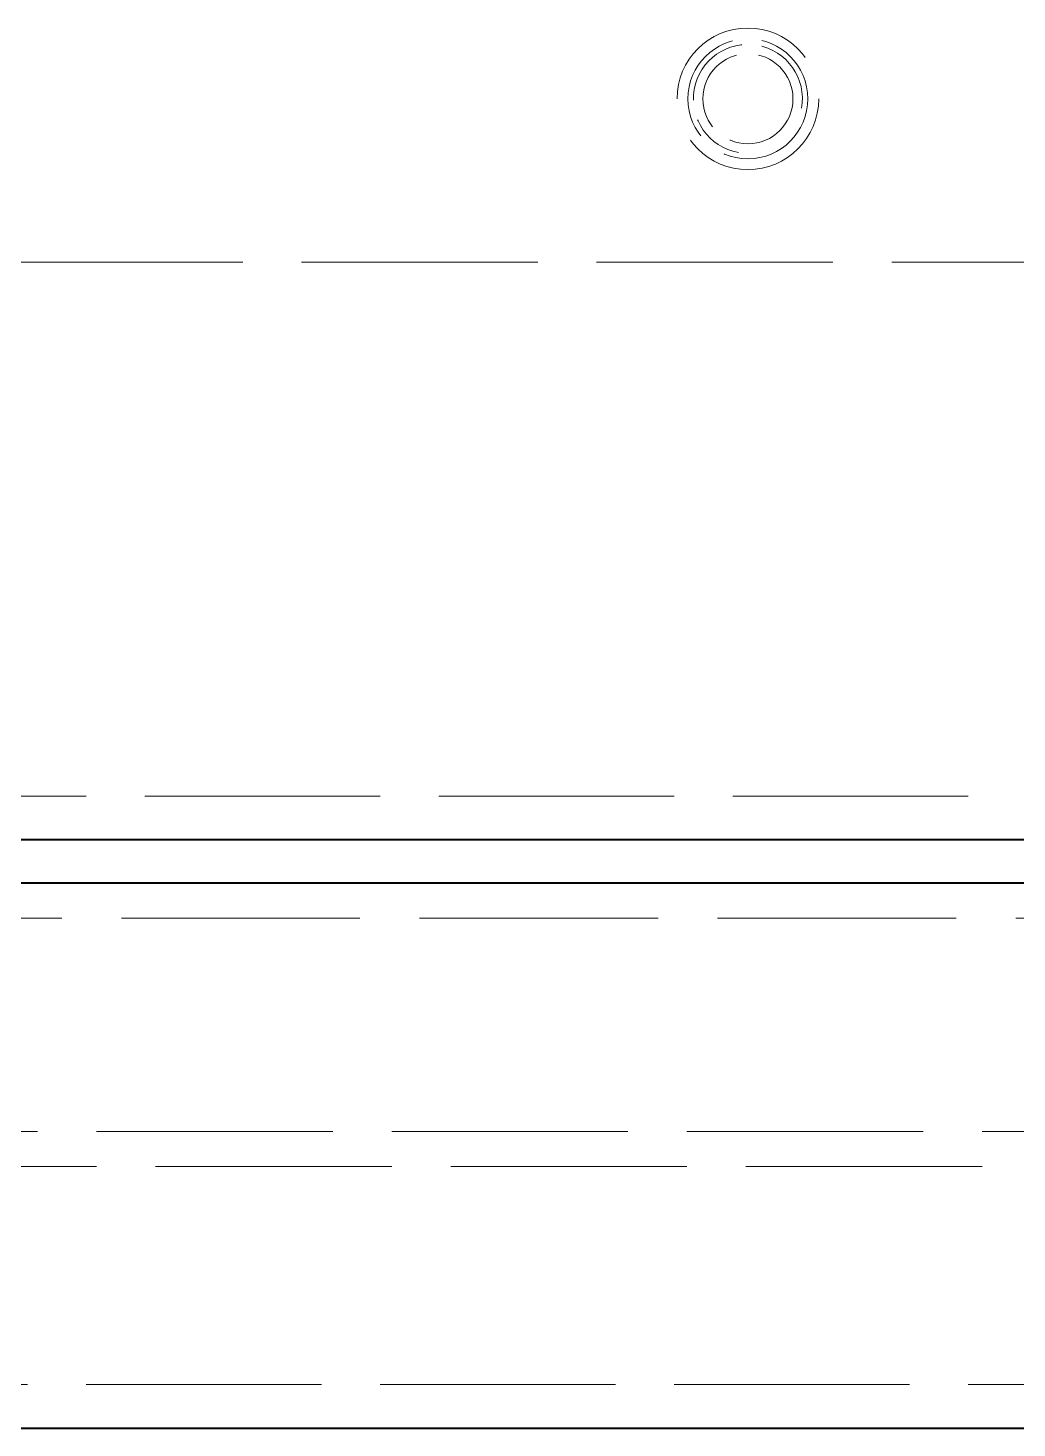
# Model space of a CAD drawing. Header units: millimetres. Extents: x 0 to 5945, y 0 to 4205.
# Drawn here: x 1955.8 to 2001.2, y 2113 to 2177.2 of the extents above; entities that cross this region are included whole.
import ezdxf

# ---------------------------------------------------------------- set-up
doc = ezdxf.new("R2010")
doc.units = ezdxf.units.MM
doc.header["$LTSCALE"] = 5
doc.linetypes.add('DASHED', pattern=[0.2067, 0.1654, -0.0413])
doc.layers.add('가려진 것(ISO)', color=2, linetype='DASHED', lineweight=18)
doc.layers.add('가시적인 것(ISO)', color=3, linetype='Continuous', lineweight=40)

msp = doc.modelspace()

# ---------------------------------------------------------------- linework, layer by layer
at = {"layer": '가려진 것(ISO)', "ltscale": 13.096966}
msp.add_line((2033.376, 2166.457), (1654.376, 2166.457), dxfattribs=at)
at = {"layer": '가려진 것(ISO)', "ltscale": 13.050004}
for p, q in [((2106.876, 2141.957), (1580.876, 2141.957)), ((1580.876, 2114.957), (2106.876, 2114.957))]:
    msp.add_line(p, q, dxfattribs=at)
at = {"layer": '가려진 것(ISO)', "ltscale": 13.234077}
msp.add_line((1631.876, 2136.357), (2055.876, 2136.357), dxfattribs=at)
at = {"layer": '가려진 것(ISO)', "ltscale": 13.103877}
for p, q in [((1606.876, 2126.557), (2080.876, 2126.557)), ((2080.876, 2124.957), (1606.876, 2124.957))]:
    msp.add_line(p, q, dxfattribs=at)
at = {"layer": '가려진 것(ISO)', "ltscale": 9.879222}
msp.add_circle((1988.876, 2173.957), 3.25, dxfattribs=at)
at = {"layer": '가려진 것(ISO)', "ltscale": 6.582059}
msp.add_circle((1988.876, 2173.957), 2.75, dxfattribs=at)
at = {"layer": '가려진 것(ISO)', "ltscale": 4.94729}
msp.add_circle((1988.876, 2173.957), 2.067, dxfattribs=at)
at = {"layer": '가려진 것(ISO)', "ltscale": 4.487736}
msp.add_arc((1988.876, 2173.957), 2.5, 350, 260, dxfattribs=at)
at = {"layer": '가시적인 것(ISO)'}
for p, q in [((2108.876, 2139.957), (1578.876, 2139.957)), ((2108.876, 2137.957), (1578.876, 2137.957)), ((1578.876, 2112.957), (2108.876, 2112.957))]:
    msp.add_line(p, q, dxfattribs=at)

doc.saveas('drawing.dxf')
